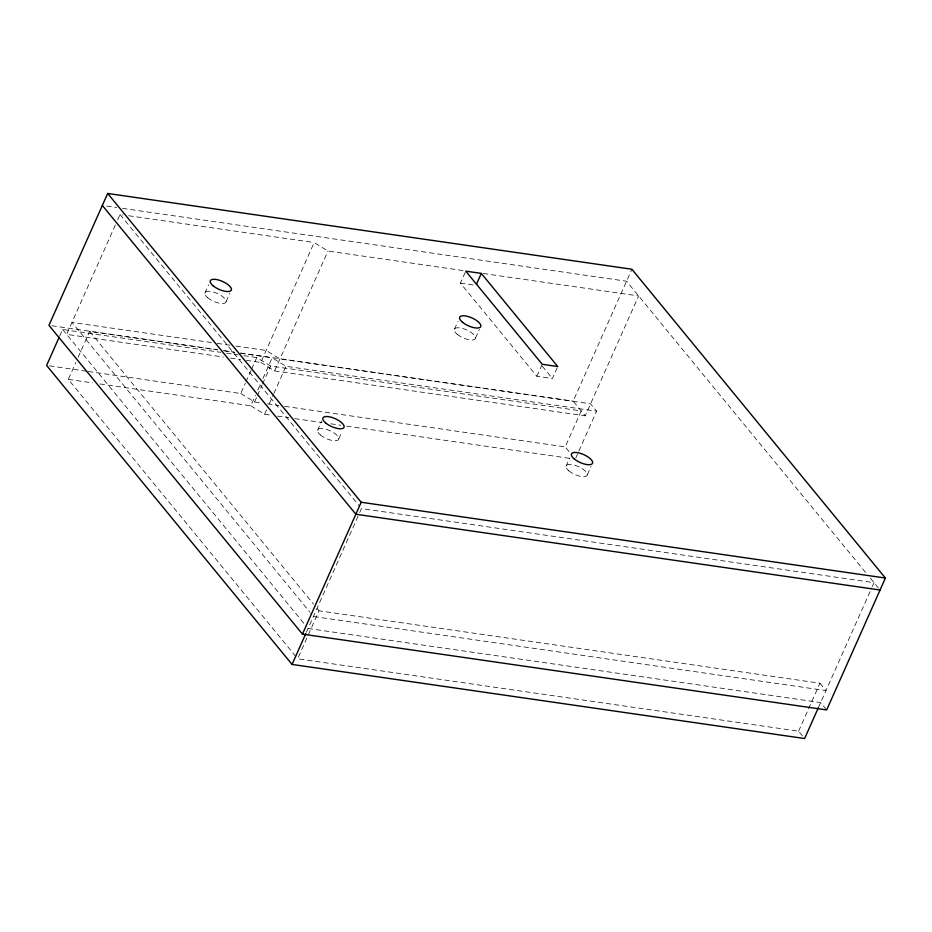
<?xml version="1.0" encoding="UTF-8"?>
<svg xmlns="http://www.w3.org/2000/svg" width="932" height="932" viewBox="0 0 932 932"><rect width="100%" height="100%" fill="white"/><g stroke="black" fill="none" stroke-linecap="round" stroke-linejoin="round"><path stroke-width="0.7" stroke-dasharray="4.66 3.5" d="M59.753 335.904L62.619 329.474L220.814 352.343M115.335 225.02L66.638 334.378L223.4 357.038M117.677 219.754L120.018 214.488L122.896 214.908M295.84 656.524L68.304 379.382L75.807 362.536M78.125 357.352L89.658 331.431L217.564 349.919M204.807 293.231L208.547 284.831M226.126 301.584L229.866 293.184M88.307 371.472L240.759 393.514L245.326 383.238M245.897 381.957L251.046 370.388M251.617 369.107L256.766 357.55L270.571 366.02L581.218 410.93L565.2 446.894L569.778 452.474M246.409 360.369L260.797 362.443L314.166 242.553L327.971 251.034L464.602 270.781M99.922 383.949L250.813 405.77L255.426 395.401M257.745 390.217L260.622 383.728M262.929 378.543L272.167 357.806L285.973 366.288L596.62 411.198L575.836 457.857M240.759 393.514L254.553 401.983L256.848 396.846M257.418 395.564L261.997 385.289M262.568 384.007L270.571 366.02M260.797 362.443L274.591 370.924L327.971 251.034M250.813 405.77L264.618 414.239L266.925 409.055M269.231 403.871L273.274 394.795M273.845 393.502L285.973 366.288M317.474 430.468L321.75 420.88M338.794 438.821L341.997 431.632M557.22 367.721L552.408 378.508L536.879 376.272L460.42 283.142L465.755 271.154M306.36 632.327L359.111 513.847M359.705 512.53L361.465 508.581L874.03 582.675L872.27 586.624M317.183 608.573L319.035 610.809L297.681 658.773L798.596 731.189L804.631 738.54M536.879 376.272L542.214 364.272M483.3 273.484L638.618 295.945L585.238 415.835L573.168 401.133L631.884 269.243M565.992 466.396L569.732 458.008M587.311 474.749L591.051 466.361M798.596 731.189L819.95 683.226L319.035 610.809M818.354 707.714L871.688 587.941M475.553 337.978L479.421 329.404M454.338 329.264L457.95 321.575M106.656 206.077L116.733 207.533M122.5 208.36L626.549 281.231L866.644 573.681M128.651 215.735L314.166 242.553M460.42 283.142L475.949 285.378M211.482 342.557L71.974 322.39L309.727 611.986M217.238 343.384L230.181 345.259M235.924 346.098L266.133 350.455L279.938 358.937L590.573 403.847L596.62 411.198M51.831 325.757L217.447 349.698M223.214 350.537L234.736 352.203M240.491 353.03L573.168 401.133M224.74 350.956L234.806 352.413M240.549 353.24L272.167 357.806M226.569 353.181L238.068 354.847M243.823 355.675L256.766 357.55M230.588 358.086L240.654 359.542M274.591 370.924L585.238 415.835M49.478 365.857L86.874 371.262M254.553 401.983L260.308 402.822M267.496 403.859L279.006 405.525M284.761 406.352L565.2 446.894M68.304 379.382L92.734 382.912M264.618 414.239L271.806 415.288M277.561 416.115L289.06 417.781M294.815 418.608L322.146 422.557M330.778 423.804L340.844 425.26M346.588 426.099L570.943 458.532M308.084 628.471L820.649 702.577L825.822 708.868M870.337 578.178L880.064 590.026M819.95 683.226L825.985 690.577L313.42 616.483L310.659 613.116M542.273 366.171L552.408 378.508M120.018 214.488L359.612 506.332M89.658 331.431L313.502 604.076M62.619 329.474L306.232 626.222M207.58 297.623A11.522 4.334 24 0 0 225.637 302.597A11.522 4.334 24 0 0 213.172 291.984A11.522 4.334 24 0 0 207.58 297.623M320.258 434.871A11.522 4.334 24 0 0 338.316 439.846A11.522 4.334 24 0 0 325.851 429.221A11.522 4.334 24 0 0 320.258 434.871M568.776 470.8A11.522 4.334 24 0 0 586.822 475.774A11.522 4.334 24 0 0 574.368 465.15A11.522 4.334 24 0 0 568.776 470.8M457.239 334.308A11.522 4.334 24 0 0 475.157 338.98A11.522 4.334 24 0 0 462.272 328.379A11.522 4.334 24 0 0 457.239 334.308"/><path stroke-width="1.4" d="M107.669 193.46L48.953 325.338L302.469 634.133L826.684 709.928L885.4 578.038L631.884 269.243L107.669 193.46L361.185 502.255L885.4 578.038M59.182 337.186L46.6 365.449L292.065 664.434L804.631 738.54L818.354 707.714M302.469 634.133L361.185 502.255M292.065 664.434L305.789 633.609M476.485 284.19L481.296 273.391L465.755 271.154L542.214 364.272L557.744 366.521L481.296 273.391M880.064 590.026L355.849 514.243L102.334 205.448M212.927 285.635A11.522 4.334 24 0 0 230.973 290.609A11.522 4.334 24 0 0 218.519 279.996A11.522 4.334 24 0 0 212.927 285.635M462.656 322.379A11.522 4.334 24 0 0 480.528 326.957A11.522 4.334 24 0 0 467.503 316.367A11.522 4.334 24 0 0 462.656 322.379M574.112 458.812A11.522 4.334 24 0 0 592.17 463.775A11.522 4.334 24 0 0 579.704 453.162A11.522 4.334 24 0 0 574.112 458.812M325.594 422.883A11.522 4.334 24 0 0 343.652 427.858A11.522 4.334 24 0 0 331.186 417.233A11.522 4.334 24 0 0 325.594 422.883"/></g></svg>
